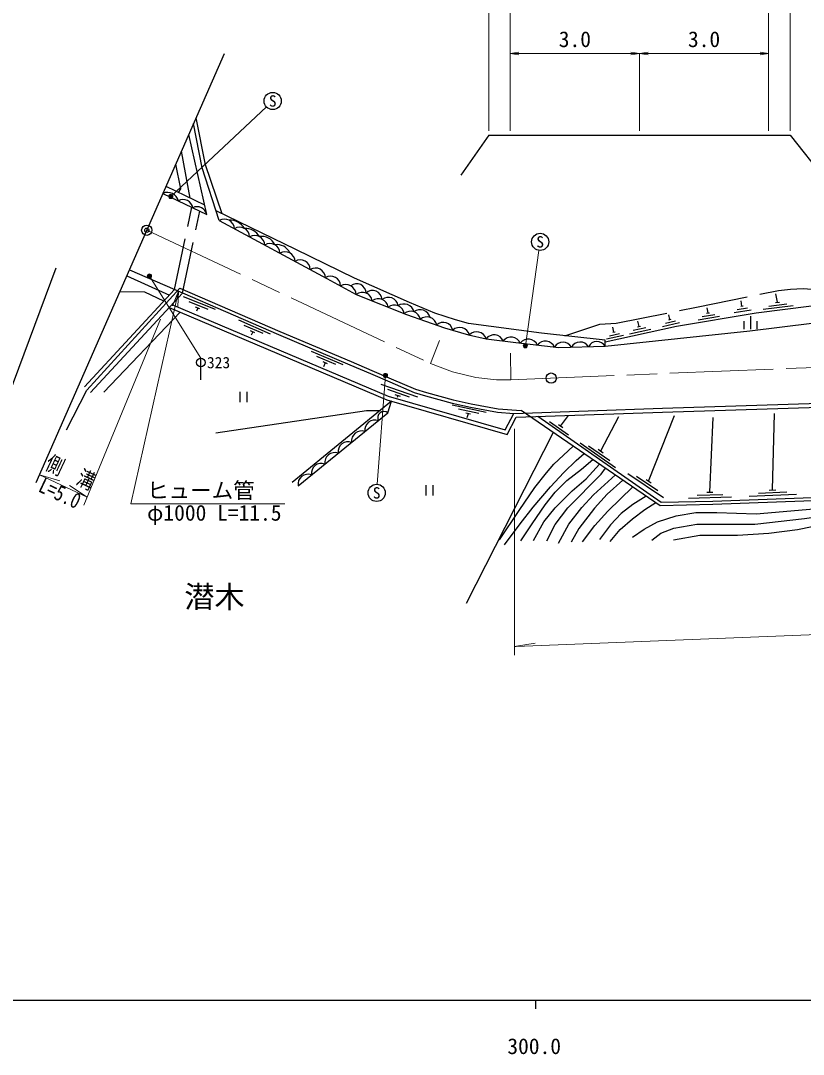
# Model space of a CAD drawing. Units: millimetres at full size, sheet at 1:1000, with parts at other scales. Extents: x 40000 to 680000, y 20000 to 380000.
# Drawn here: x 308226 to 399091, y 198715 to 318772 of the extents above; entities that cross this region are included whole.
import ezdxf
from ezdxf.enums import TextEntityAlignment as Align

# ---------------------------------------------------------------- set-up
doc = ezdxf.new("R2010")
doc.units = ezdxf.units.MM
doc.header["$LTSCALE"] = 1000
doc.header["$PDMODE"] = 32
doc.header["$PDSIZE"] = 500
doc.linetypes.add('CHAIN', pattern=[18.5, 12, -1.5, 3.5, -1.5])
doc.linetypes.add('DASHED', pattern=[7.5, 6, -1.5])
for name, color, linetype, lineweight in [('M-BGD', 7, 'Continuous', 25), ('M-BMK', 2, 'CHAIN', 13), ('M-BMK-OTRS', 5, 'Continuous', 25), ('M-BMK-ROW', 30, 'Continuous', 25), ('M-BMK-SRVR', 3, 'Continuous', 25), ('M-STR-HTXT', 7, 'Continuous', 13), ('M-STR-STRC', 7, 'Continuous', 25), ('M-TTL-BAND', 7, 'Continuous', 25)]:
    doc.layers.add(name, color=color, linetype=linetype, lineweight=lineweight)
doc.layers.add('M-BMK-HTXT', color=7, linetype='Continuous')
doc.layers.add('M-OTRS', color=6, linetype='Continuous')
doc.styles.add('ＭＳ ゴシック', font='')
doc.styles.get('ＭＳ ゴシック').set_extended_font_data('MS Gothic')

# ---------------------------------------------------------------- blocks, each defined once
blk = doc.blocks.new('open_arrow')
at = {"color": 0, "linetype": 'Continuous', "lineweight": -2}
blk.add_lwpolyline([(7.5, 1.25), (0, 0), (7.5, -1.25)], dxfattribs=at)

msp = doc.modelspace()

# ---------------------------------------------------------------- hatches: boundary and pattern name
at = {"layer": 'M-STR-HTXT'}
for points in [[(325893, 298343, -1), (325394, 298364, -1)], [(323393, 289221, -1), (322953, 288982, -0.41421), (323053, 289321, -0.41421)], [(367018, 281160, -0.41421), (366965, 280810, -0.41421), (366616, 280863, -1)], [(350386, 277398, -1), (350768, 277721, -0.41421), (350739, 277369, -0.41421)]]:
    msp.add_hatch(color=256, dxfattribs=at).paths.add_polyline_path(points)

# ---------------------------------------------------------------- linework, layer by layer
at = {"layer": 'M-BGD'}
for p, q in [((329833, 296258), (327744, 305547)), ((362567, 305469), (359341, 300814)), ((327894, 298159), (326905, 303634)), ((329592, 297331), (325101, 299521)), ((324747, 298715), (329833, 296258)), ((320544, 289132), (325487, 286889)), ((315631, 276226), (326089, 287541)), ((316329, 275581), (327013, 287140)), ((396085, 286061), (395914, 287059)), ((330857, 285225), (327133, 286685)), ((330003, 285238), (327768, 286113)), ((391968, 285621), (391865, 286248)), ((395081, 285631), (397164, 285896)), ((395842, 286030), (396328, 286092)), ((317893, 275619), (326744, 284900)), ((329037, 285294), (328515, 285498)), ((328776, 285396), (328637, 285041)), ((383601, 284063), (383483, 284594)), ((387334, 284410), (388814, 284654)), ((387853, 284799), (388198, 284857)), ((388025, 284828), (387927, 285421)), ((391080, 284866), (393053, 285192)), ((391425, 285227), (392609, 285423)), ((391830, 285598), (392107, 285644)), ((394424, 285245), (397896, 285687)), ((337237, 282379), (333570, 283977)), ((336384, 282424), (334183, 283383)), ((380017, 283262), (379885, 283854)), ((382756, 283259), (384708, 283696)), ((383081, 283639), (384252, 283901)), ((383464, 284032), (383738, 284093)), ((386890, 284032), (389356, 284440)), ((392237, 282953), (392237, 283853)), ((392987, 282953), (392987, 284453)), ((393737, 282953), (393737, 283853)), ((335420, 282516), (334907, 282740)), ((335164, 282628), (334998, 282249)), ((376251, 281805), (378203, 282242)), ((376576, 282185), (377747, 282447)), ((376960, 282579), (377233, 282640)), ((377096, 282609), (376971, 283169)), ((378928, 282404), (381368, 282949)), ((379351, 282806), (380814, 283133)), ((379846, 283224), (380188, 283300)), ((376076, 280963), (376076, 281671)), ((345667, 278809), (341982, 280365)), ((344813, 278843), (342603, 279777)), ((343849, 278925), (343333, 279143)), ((343591, 279034), (343387, 278550)), ((354331, 275032), (350088, 276529)), ((333686, 275668), (333686, 274468)), ((334486, 275668), (334486, 274468)), ((353383, 275049), (350837, 275947)), ((352307, 275110), (351713, 275320)), ((352010, 275215), (351941, 275019)), ((351297, 274572), (339753, 265124)), ((350870, 273224), (351297, 274572)), ((362252, 273280), (358339, 274110)), ((340430, 264753), (350870, 273224)), ((361407, 273153), (359059, 273651)), ((360445, 273050), (359897, 273167)), ((360171, 273109), (360043, 272632)), ((370906, 271689), (371835, 272931)), ((375570, 268795), (377689, 272778)), ((381119, 265278), (384151, 272914)), ((388246, 264002), (388624, 272700)), ((395529, 264277), (395733, 273150)), ((369628, 272216), (371841, 270670)), ((370648, 271869), (371164, 271508)), ((373178, 269735), (377276, 266871)), ((374169, 269408), (376628, 267690)), ((375283, 268996), (375857, 268595)), ((378705, 266164), (382866, 263392)), ((379704, 265860), (382201, 264196)), ((380827, 265472), (381410, 265083)), ((355263, 264836), (355263, 263636)), ((356063, 264836), (356063, 263636)), ((395144, 264260), (395914, 264293)), ((385768, 263319), (390765, 263486)), ((386757, 263652), (389756, 263753)), ((387896, 263990), (388596, 264014)), ((392807, 263559), (398302, 263795)), ((393893, 263906), (397190, 264048))]:
    msp.add_line(p, q, dxfattribs=at)
at = {"layer": 'M-BGD', "linetype": 'DASHED'}
for p, q in [((326089, 287541), (328082, 297104)), ((327026, 287135), (329010, 296656))]:
    msp.add_line(p, q, dxfattribs=at)
at = {"layer": 'M-BGD'}
for points in [[(331617, 296343), (329694, 302029), (328597, 307493)], [(331284, 295558), (329297, 301691), (328303, 306821)], [(362567, 305469), (365067, 305469), (380067, 305469), (395067, 305469), (397567, 305469), (401553, 300442)], [(326535, 298821), (326805, 299235), (326239, 302116)], [(376076, 280963), (392892, 282760), (407585, 284573), (408622, 298871)], [(376076, 281671), (368689, 282462), (360233, 283615), (358691, 284030), (356313, 284807), (353362, 286020), (346998, 288852), (340152, 292182), (330919, 296684)], [(331284, 295558), (343777, 288834), (347188, 286979), (353022, 284652), (357437, 283110), (360210, 282291), (362257, 281824), (365716, 281392), (370705, 280807), (376076, 280963)], [(320843, 289813), (338161, 282311), (346446, 278803), (348852, 277791), (351083, 276812), (353918, 275598), (355242, 275182), (358334, 274357), (360453, 273868), (363597, 273300), (365465, 273162)], [(324852, 286202), (322636, 287256), (319730, 287275)], [(325774, 285800), (350876, 275161), (364479, 271259), (365465, 273162), (382737, 273757), (405830, 274488), (423975, 275420), (444531, 276439), (460607, 277421), (458859, 273759)], [(325449, 285449), (350726, 274736), (364709, 270725), (365743, 272721), (382752, 273307), (405849, 274038), (423997, 274970), (444556, 275989), (459872, 276925), (454077, 264786)], [(376076, 281459), (384351, 283308), (393601, 284838), (400035, 285657), (407614, 284973)], [(459872, 276925), (449370, 274671), (441419, 272931), (423413, 272400), (403288, 263454), (388580, 262921), (382591, 262790), (368258, 272808)], [(330867, 270889), (348370, 273492), (349971, 273487)], [(363813, 258456), (366095, 261864), (367911, 264562), (369269, 266254), (370143, 267256), (371233, 268319), (372379, 269362)], [(364402, 257879), (366221, 260328), (367739, 262248), (369729, 264624), (371285, 266275), (372737, 267678), (373648, 268492)], [(366286, 258368), (367602, 260315), (369133, 262524), (370273, 263998), (371643, 265361), (373319, 266689), (374668, 267793)], [(367769, 258410), (368979, 260580), (370289, 262176), (372258, 264177), (373896, 265560), (375429, 267272)], [(369323, 258339), (370263, 260269), (371752, 262181), (375626, 266085), (376143, 266783)], [(370652, 258070), (371866, 260285), (373366, 262218), (374713, 263682), (376015, 264876), (377274, 266008)], [(378147, 265410), (376334, 263763), (374846, 262162), (373030, 259772), (372133, 258216)], [(373451, 258222), (374903, 260145), (376380, 261791), (379281, 264633)], [(380853, 263556), (379279, 262583), (377959, 261534), (376693, 260233), (375426, 258504)], [(376661, 258274), (377821, 259669), (379267, 260909), (380693, 261992), (381959, 262798)], [(379270, 258769), (380611, 259694), (382156, 260560), (384311, 261273), (386625, 261638), (389055, 261638), (393635, 261503), (400325, 262063), (404971, 262713), (407537, 262893), (409633, 262658), (411449, 261974), (413901, 260592), (415803, 259210)], [(381513, 258446), (382542, 259263), (384050, 259842), (386725, 260280), (393479, 260305), (399225, 260934), (404613, 261732), (405805, 261732), (408007, 261331), (410085, 260592), (411771, 259634), (413222, 258492)], [(410315, 258760), (409026, 259600), (406966, 260346), (404602, 260657), (403312, 260657), (398401, 259638), (395105, 259210), (391439, 258968), (387077, 258968), (384001, 258443)]]:
    msp.add_lwpolyline(points, dxfattribs=at)
at = {"layer": 'M-BGD', "linetype": 'DASHED'}
msp.add_lwpolyline([(371404, 282171), (375448, 283509), (377356, 283638), (386697, 285496), (396206, 287436), (397609, 287591), (399074, 287676), (400616, 287560), (406804, 286501), (408061, 291134)], dxfattribs=at)
at = {"layer": 'M-BGD'}
for centre, radius, start, end in [((325281, 297521), 1308, 14.35496, 114.08731), ((327103, 296887), 1107, 8.35876, 120.0835), ((328704, 296007), 1158, 12.53747, 115.9048), ((331885, 294566), 1160, 2.19516, 121.22478), ((332574, 293735), 1858, 29.13767, 94.28227), ((333646, 293618), 1160, 2.19516, 121.22478), ((334299, 292721), 1922, 30.35419, 93.06574), ((335408, 292670), 1160, 2.19516, 121.22478), ((336254, 292132), 1587, 22.66311, 100.75683), ((337169, 291722), 1160, 2.19516, 121.22478), ((337984, 291126), 1639, 24.11813, 99.30179), ((338930, 290774), 1160, 2.19516, 121.22478), ((340691, 289826), 1160, 2.19516, 121.22478), ((342452, 288878), 1160, 2.19516, 121.22478), ((344209, 287927), 1162, 2.01548, 120.97277), ((347238, 287127), 1091, 0.68257, 128.92229), ((345969, 286902), 1222, 3.62419, 119.31929), ((347899, 286062), 1160, 8.73791, 127.76753), ((349079, 286322), 1110, 3.97085, 132.53458), ((349757, 285321), 1160, 8.73791, 127.76753), ((350900, 285488), 1157, 8.46127, 128.04418), ((351614, 284580), 1160, 8.73791, 127.76753), ((352724, 284664), 1204, 14.27217, 124.36236), ((353504, 283876), 1152, 10.63285, 130.14121), ((354607, 283999), 1200, 14.44776, 126.67754), ((355386, 283203), 1160, 11.22263, 130.25225), ((357290, 282591), 1134, 11.90733, 132.44465), ((359194, 281985), 1157, 14.14228, 133.37026), ((361160, 281471), 1160, 17.63124, 136.68414), ((363185, 281115), 1160, 23.3739, 142.40352), ((365170, 280871), 1158, 23.42837, 142.57075), ((367158, 280631), 1160, 23.79943, 142.82905), ((369144, 280398), 1160, 23.79943, 142.82905), ((371181, 280304), 1126, 29.01156, 150.0388), ((373182, 280290), 1160, 32.14503, 151.17465), ((375135, 280422), 1085, 29.8992, 153.42048), ((350416, 272637), 742, 52.32077, 205.79772), ((349343, 271227), 1160, 69.54444, 188.57406), ((347790, 269967), 1160, 69.54444, 188.57406), ((346237, 268706), 1160, 69.54444, 188.57406), ((344684, 267446), 1160, 69.54444, 188.57406), ((343131, 266186), 1160, 69.54444, 188.57406), ((341578, 264926), 1160, 69.54444, 188.57406)]:
    msp.add_arc(centre, radius, start, end, dxfattribs=at)
at = {"layer": 'M-BMK'}
msp.add_lwpolyline([(322871, 294437), (355806, 278957), (358372, 277976), (361055, 277321), (363470, 277070), (365122, 277070), (453945, 280637), (461820, 280948), (469399, 281479), (478333, 282443), (481456, 282770), (569167, 294081)], dxfattribs=at)
at = {"layer": 'M-BMK-OTRS'}
for p, q in [((310014, 265122), (331872, 314959)), ((292831, 237716), (312350, 290065))]:
    msp.add_line(p, q, dxfattribs=at)
at = {"layer": 'M-BMK-ROW'}
msp.add_line((370056, 270954), (359937, 251060), dxfattribs=at)
for points in [[(313546, 271242), (315887, 275870), (326712, 287706)], [(326712, 287706), (338318, 282678), (346601, 279171), (349010, 278158), (351242, 277179), (354057, 275974), (355353, 275567), (358430, 274745), (360533, 274260), (363648, 273698), (366343, 273497)], [(459580, 276313), (449444, 274329), (441998, 272582), (423492, 272052), (403369, 263107), (388590, 262571), (382484, 262438), (366343, 273497)]]:
    msp.add_lwpolyline(points, dxfattribs=at)
at = {"layer": 'M-BMK-SRVR'}
for centre in [(322871, 294437), (369819, 277258)]:
    msp.add_circle(centre, 600, dxfattribs=at)
at = {"layer": 'M-OTRS'}
msp.add_point((322871, 294437), dxfattribs=at)
at = {"layer": 'M-STR-HTXT'}
for p, q in [((362567, 305969), (362567, 327669)), ((397567, 305969), (397567, 327669)), ((365067, 305969), (365067, 321497)), ((395067, 305969), (395067, 321497)), ((365067, 314967), (380067, 314967)), ((380067, 305969), (380067, 314968)), ((395067, 314967), (380067, 314967)), ((325644, 298354), (336756, 308761)), ((366817, 281011), (368397, 292091)), ((323173, 289102), (329154, 279560)), ((324447, 284113), (315569, 262511)), ((356832, 281624), (355812, 278954)), ((365122, 277070), (365105, 280161)), ((350577, 277560), (349629, 264921)), ((365553, 271349), (365553, 245070)), ((310416, 266038), (315949, 263437)), ((310416, 266038), (312761, 265313)), ((315949, 263437), (313895, 264781)), ((365553, 246070), (367975, 246472))]:
    msp.add_line(p, q, dxfattribs=at)
for points in [[(326558, 287338), (321000, 262646), (338900, 262646)], [(365553, 246070), (365744, 246070), (455189, 249662), (460818, 249884)]]:
    msp.add_lwpolyline(points, dxfattribs=at)
for centre in [(325644, 298354), (323173, 289102), (366817, 281011), (350577, 277560)]:
    msp.add_circle(centre, 250, dxfattribs=at)
at = {"layer": 'M-STR-STRC'}
msp.add_line((329154, 277060), (329154, 279560), dxfattribs=at)
for centre, radius in [((337486, 309444), 1000), ((368538, 293081), 1000), ((329154, 279060), 500), ((349554, 263924), 1000)]:
    msp.add_circle(centre, radius, dxfattribs=at)
at = {"layer": 'M-TTL-BAND'}
for p, q in [((40000, 205000), (579000, 205000)), ((368000, 205000), (368000, 204000))]:
    msp.add_line(p, q, dxfattribs=at)

# ---------------------------------------------------------------- block references
at = {"layer": 'M-STR-HTXT', "xscale": 133, "yscale": 133}
for p in [(365067, 314967), (380067, 314967)]:
    msp.add_blockref('open_arrow', p, dxfattribs=at)
at = {"layer": 'M-STR-HTXT'}
for p, xscale, yscale, rotation in [((380067, 314967), 133, 133, 180), ((395067, 314967), 133, 133, 180), ((326558, 287338), 240, 240, 257.3)]:
    msp.add_blockref('open_arrow', p, dxfattribs=dict(at, xscale=xscale, yscale=yscale, rotation=rotation))

# ---------------------------------------------------------------- texts
at = {"layer": 'M-BMK-HTXT', "style": 'ＭＳ ゴシック'}
msp.add_text('潜木', height=2566, dxfattribs=at).set_placement((330724, 251863), align=Align.MIDDLE_CENTER)
at = {"layer": 'M-STR-HTXT', "style": 'ＭＳ ゴシック'}
for p in [(372567, 315154), (387567, 315154)]:
    msp.add_text('3.0', height=1833, dxfattribs=at).set_placement(p, align=Align.BOTTOM_CENTER)
at = {"layer": 'M-STR-HTXT', "style": 'ＭＳ ゴシック', "width": 0.8}
msp.add_text('側\u3000溝', height=1833, rotation=334.824, dxfattribs=at).set_placement((313411, 264983), align=Align.BOTTOM_CENTER)
msp.add_text('L=5.0', height=1833, rotation=334.824, dxfattribs=at).set_placement((313183, 264738), align=Align.TOP_CENTER)
at = {"layer": 'M-STR-HTXT', "style": 'ＭＳ ゴシック'}
for s, p in [('ヒューム管\u3000', (322900, 262746)), ('φ1000 L=11.5', (322900, 260146))]:
    msp.add_text(s, height=1833, dxfattribs=at).set_placement(p, align=Align.BOTTOM_LEFT)
at = {"layer": 'M-STR-STRC', "style": 'ＭＳ ゴシック'}
for p in [(337486, 309444), (368538, 293081), (349554, 263924)]:
    msp.add_text('S', height=1320, dxfattribs=at).set_placement(p, align=Align.MIDDLE_CENTER)
msp.add_text('323', height=1320, dxfattribs=at).set_placement((329854, 279060), align=Align.MIDDLE_LEFT)
at = {"layer": 'M-TTL-BAND', "style": 'ＭＳ ゴシック'}
msp.add_text('300.0', height=1833, dxfattribs=at).set_placement((367844, 198195), align=Align.BOTTOM_CENTER)

doc.saveas('drawing.dxf')
